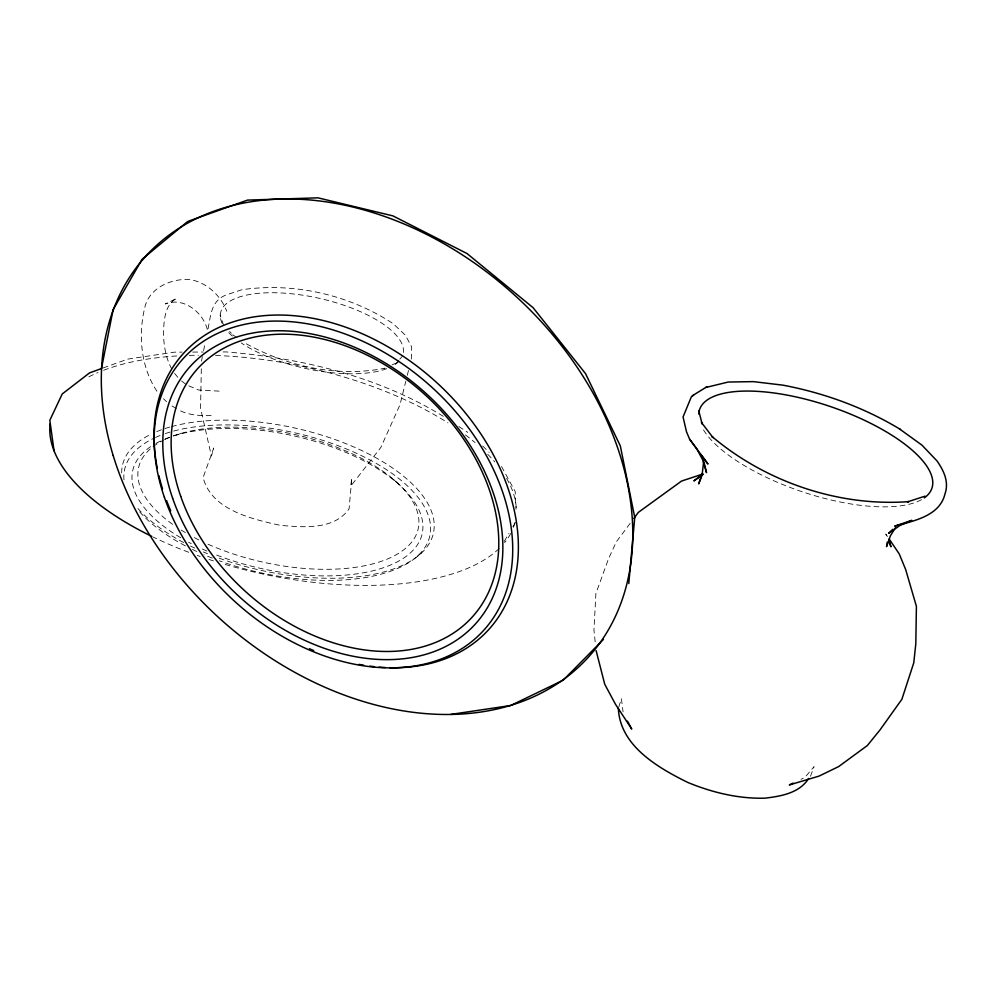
<?xml version="1.0" encoding="UTF-8"?>
<svg xmlns="http://www.w3.org/2000/svg" width="996" height="996" viewBox="0 0 996 996"><rect width="100%" height="100%" fill="white"/><g stroke="black" fill="none" stroke-linecap="round" stroke-linejoin="round"><path stroke-width="0.75" stroke-dasharray="4.98 3.74" d="M201.316 368.757L200.557 408.236L211.438 456.093L213.729 448.038L203.109 477.507C211.202 509.89 251.839 519.078 280.088 525.303C303.145 527.332 334.009 530.308 349.098 508.807L351.825 477.868L350.754 486.123L380.808 447.49L399.944 404.862L405.82 381.244M411.323 359.108L411.684 346.957L405.372 335.191L393.071 323.613C349.223 294.729 293.945 282.179 241.941 289.724L225.955 295.028C210.181 301.302 210.878 316.853 207.554 331.046M201.466 361.162L202.375 356.643M203.595 350.617L205.114 343.085M407.289 375.343L409.119 367.96M618.802 706.948L621.429 698.706L623.048 711.804M810.495 776.233L814.068 766.634L804.83 777.49L800.958 779.358M504.275 541.289L508.956 533.37M512.865 526.784L515.99 521.506M630.132 523.373L616.375 541.762L608.643 558.445L595.882 593.591L593.952 630.294L595.347 643.391M398.798 360.253L395.773 363.615L397.342 362.544L392.075 364.86M399.807 359.133L402.832 355.771M417.523 556.029L421.059 553.427M176.703 434.978L180.811 433.484M103.148 367.947L127.849 359.095L174.487 352.148L182.081 352.123M384.182 368.346L385.016 368.196C337.283 377.696 286.226 366.291 244.244 342.649M192.701 352.074L203.333 352.024M223.067 351.937L226.104 351.924C301.776 358.074 378.293 376.438 443.481 416.44M211.127 415.581C199.773 415.88 188.007 415.257 177.873 409.53M219.12 391.142L198.814 390.046L187.709 385.39M172.022 405.97L176.703 408.821M458.82 426.512L467.759 432.389M236.861 337.594L231.944 334.233L232.628 334.718L229.64 331.419M181.596 381.007L185.58 384.107M163.481 398.724L166.519 401.687M482.662 446.021L489.161 452.383M393.731 479.537L396.694 482.55M174.624 373.438L177.923 377.434M887.461 536.495L885.78 534.005L887.511 538.251M156.92 391.241C140.548 366.628 137.946 334.295 145.155 306.071C150.247 287.047 173.229 277.411 191.63 279.876C207.753 283.337 220.988 296.011 226.752 311.238M501.523 466.489L515.206 491.601L515.965 509.292M171.773 369.08C165.734 358.05 163.705 345.214 163.419 332.751C164.054 320.513 164.502 304.639 176.865 298.29L165.286 303.979C183.513 296.659 203.022 312.134 207.392 329.701M223.639 325.356L220.166 315.085L220.315 316.081M514.932 522.564A237.695 105.638 12.4 0 1 513.177 528.092M510.687 533.532A237.695 105.638 12.4 0 1 504.574 542.658M499.158 548.497A237.695 105.638 12.4 0 1 222.32 563.636M213.405 560.873A237.695 105.638 12.4 0 1 208.973 559.441M200.171 556.465A237.695 105.638 12.4 0 1 197.27 555.432M188.667 552.27A237.695 105.638 12.4 0 1 153.297 537.13M88.843 376.837A237.695 105.638 12.4 0 1 97.994 372.529M103.621 370.263A237.695 105.638 12.4 0 1 177.4 355.921M189.302 355.398A237.695 105.638 12.4 0 1 198.453 355.248M215.51 355.497A237.695 105.638 12.4 0 1 447.963 422.864M465.443 434.941A237.695 105.638 12.4 0 1 475.042 442.56M487.704 454.238A237.695 105.638 12.4 0 1 494.676 461.82M506.591 478.391A237.695 105.638 12.4 0 1 516.326 508.881M171.511 426.599A159.148 73.131 12.3 0 1 376.662 458.197A159.148 73.131 12.3 0 1 411.597 560.487A159.148 73.131 12.3 0 1 216.057 557.05M207.517 553.701A159.148 73.131 12.3 0 1 203.371 551.958M194.78 548.111A159.148 73.131 12.3 0 1 190.535 546.069M183.65 542.559A159.148 73.131 12.3 0 1 135.63 505.794M121.674 472.876A159.148 73.131 12.3 0 1 151.38 434.032M156.77 431.592A159.148 73.131 12.3 0 1 170.154 426.973M165.324 433.584A156.16 72.023 12.2 0 1 367.723 458.783A156.16 72.023 12.2 0 1 411.149 561.072A156.16 72.023 12.2 0 1 219.319 560.773M212.235 558.096A156.16 72.023 12.2 0 1 204.018 554.722M196.785 551.498A156.16 72.023 12.2 0 1 192.44 549.431M185.393 545.87A156.16 72.023 12.2 0 1 138.643 510.637M123.977 479.823A156.16 72.023 12.2 0 1 154.206 438.066M155.513 437.456A156.16 72.023 12.2 0 1 163.867 434.094M173.653 435.899A148.105 68.288 12.2 0 1 367.599 462.879A148.105 68.288 12.2 0 1 400.641 560.001A148.105 68.288 12.2 0 1 213.804 553.938M206.907 551.049A148.105 68.288 12.2 0 1 201.092 548.447M191.257 543.604A148.105 68.288 12.2 0 1 188.543 542.173M180.724 537.753A148.105 68.288 12.2 0 1 152.189 445.635M155.886 443.419A148.105 68.288 12.2 0 1 163.581 439.647M164.95 439.062A148.105 68.288 12.2 0 1 172.159 436.397M173.155 435.987A143.138 65.736 12.3 0 1 364.972 460.189A143.138 65.736 12.3 0 1 394.229 555.818A143.138 65.736 12.3 0 1 205.973 543.293M198.814 539.882A143.138 65.736 12.3 0 1 193.274 537.031M185.368 532.611A143.138 65.736 12.3 0 1 180.413 529.586M172.607 524.332A143.138 65.736 12.3 0 1 151.84 447.602M153.085 446.619A143.138 65.736 12.3 0 1 163.406 440.207M164.714 439.56A143.138 65.736 12.3 0 1 171.673 436.547M921.499 499.643A122.633 44.87 18.7 0 1 805.054 492.696A122.633 44.87 18.7 0 1 702.578 428.317M399.01 361.299A93.574 35.732 12.8 0 1 393.121 365.744M386.759 368.682A93.574 35.732 12.8 0 1 241.281 342.96M232.329 336.075A93.574 35.732 12.8 0 1 227.91 331.705M222.133 323.314A93.574 35.732 12.8 0 1 306.88 295.862A93.574 35.732 12.8 0 1 403.143 354.078"/><path stroke-width="1.49" d="M628.787 583.544L634.751 517.459L620.321 445.884L585.548 373.625L533.059 307.652L467 253.532L392.922 215.883L317.911 197.831L247.481 200.109L188.12 221.299M703.711 461.073L702.305 473.075L698.694 483.869L702.441 474.37L693.901 480.906L703.151 474.333M887.237 542.222L886.552 546.667L890.412 535.786L895.255 527.905M101.58 368.034L113.034 309.968M113.283 309.358L141.93 259.545M633.805 518.48L638.386 512.342L681.538 481.068L702.877 473.984M808.652 778.424C799.452 793.177 780.926 796.24 765.015 798.17C738.36 798.879 712.202 792.517 687.688 782.408C657.721 767.543 619.923 745.83 618.354 708.318M693.776 394.864L691.274 396.968L683.057 416.951L686.493 431.754L689.63 439.236L707.969 464.036L701.57 455.384M563.25 680.144L603.452 639.407M892.752 529.299L888.631 533.321L899.986 525.465L911.726 520.36L894.719 526.137C913.593 520.933 939.639 516.189 944.967 493.966C949.188 481.852 943.859 470.834 937.074 461.024L921.997 445.175L899.649 429.027M142.391 259.022L187.497 221.635M705.691 387.506L728.225 382.041L753.35 381.63L782.844 385.141C824.252 392.972 864.391 407.601 900.471 429.475M692.369 395.748L706.973 386.709M562.64 680.467L510.662 705.517L450.839 714.406M793.214 783.093L789.342 784.948L819.036 776.108L838.632 766.596L867.367 745.518L880.041 729.894L901.89 699.254L913.755 662.875L915.81 643.802L916.407 606.315L905.675 569.575L899.239 553.9L889.142 538.973M101.692 368.47L89.503 372.927L62.225 393.968L49.825 420.287L54.058 450.839M925.01 496.157L907.468 501.872L908.962 501.611C838.694 506.889 765.75 481.89 712.053 436.547L712.999 437.605L701.458 422.478L702.105 423.947L698.769 410.676M689.63 439.236L696.951 449.121L702.703 459.891L706.525 472.639L704.06 462.518M627.48 721.154L631.738 729.06L615.441 704.197L604.746 684.277L596.131 650.674M888.656 541.089L890.959 546.767L889.079 539.795M157.281 468.357A205.811 148.118 42.1 0 1 295.264 315.832A205.811 148.118 42.1 0 1 512.156 501.81A205.811 148.118 42.1 0 1 389.747 667.706M385.203 667.532A205.811 148.118 42.1 0 1 379.09 667.133M374.471 666.685A205.811 148.118 42.1 0 1 369.827 666.125M363.64 665.191A205.811 148.118 42.1 0 1 359.008 664.369M313.69 650.55A205.811 148.118 42.1 0 1 309.42 648.707M170.702 510.774A205.811 148.118 42.1 0 1 166.569 500.615M162.51 488.862A205.811 148.118 42.1 0 1 158.862 475.627M151.865 536.433A237.695 105.638 12.4 0 1 50.136 423.835M698.694 414.012A122.633 44.87 18.7 0 1 839.292 409.717A122.633 44.87 18.7 0 1 924.288 497.888M113.158 455.483A298.626 218.821 42.1 0 0 561.931 680.579A298.626 218.821 42.1 0 0 426.027 234.11A298.626 218.821 42.1 0 0 113.158 455.483M164.365 497.241A202.561 145.528 42 0 0 469.552 643.292A202.561 145.528 42 0 0 366.267 342.91A202.561 145.528 42 0 0 164.365 497.241M172.669 498.349A192.128 137.996 42 0 0 462.293 636.071A192.128 137.996 42 0 0 363.403 351.215A192.128 137.996 42 0 0 172.669 498.349M180.724 496.319A185.131 133.178 42.1 0 0 459.99 628.401A185.131 133.178 42.1 0 0 364.275 353.754A185.131 133.178 42.1 0 0 180.724 496.319"/></g></svg>
